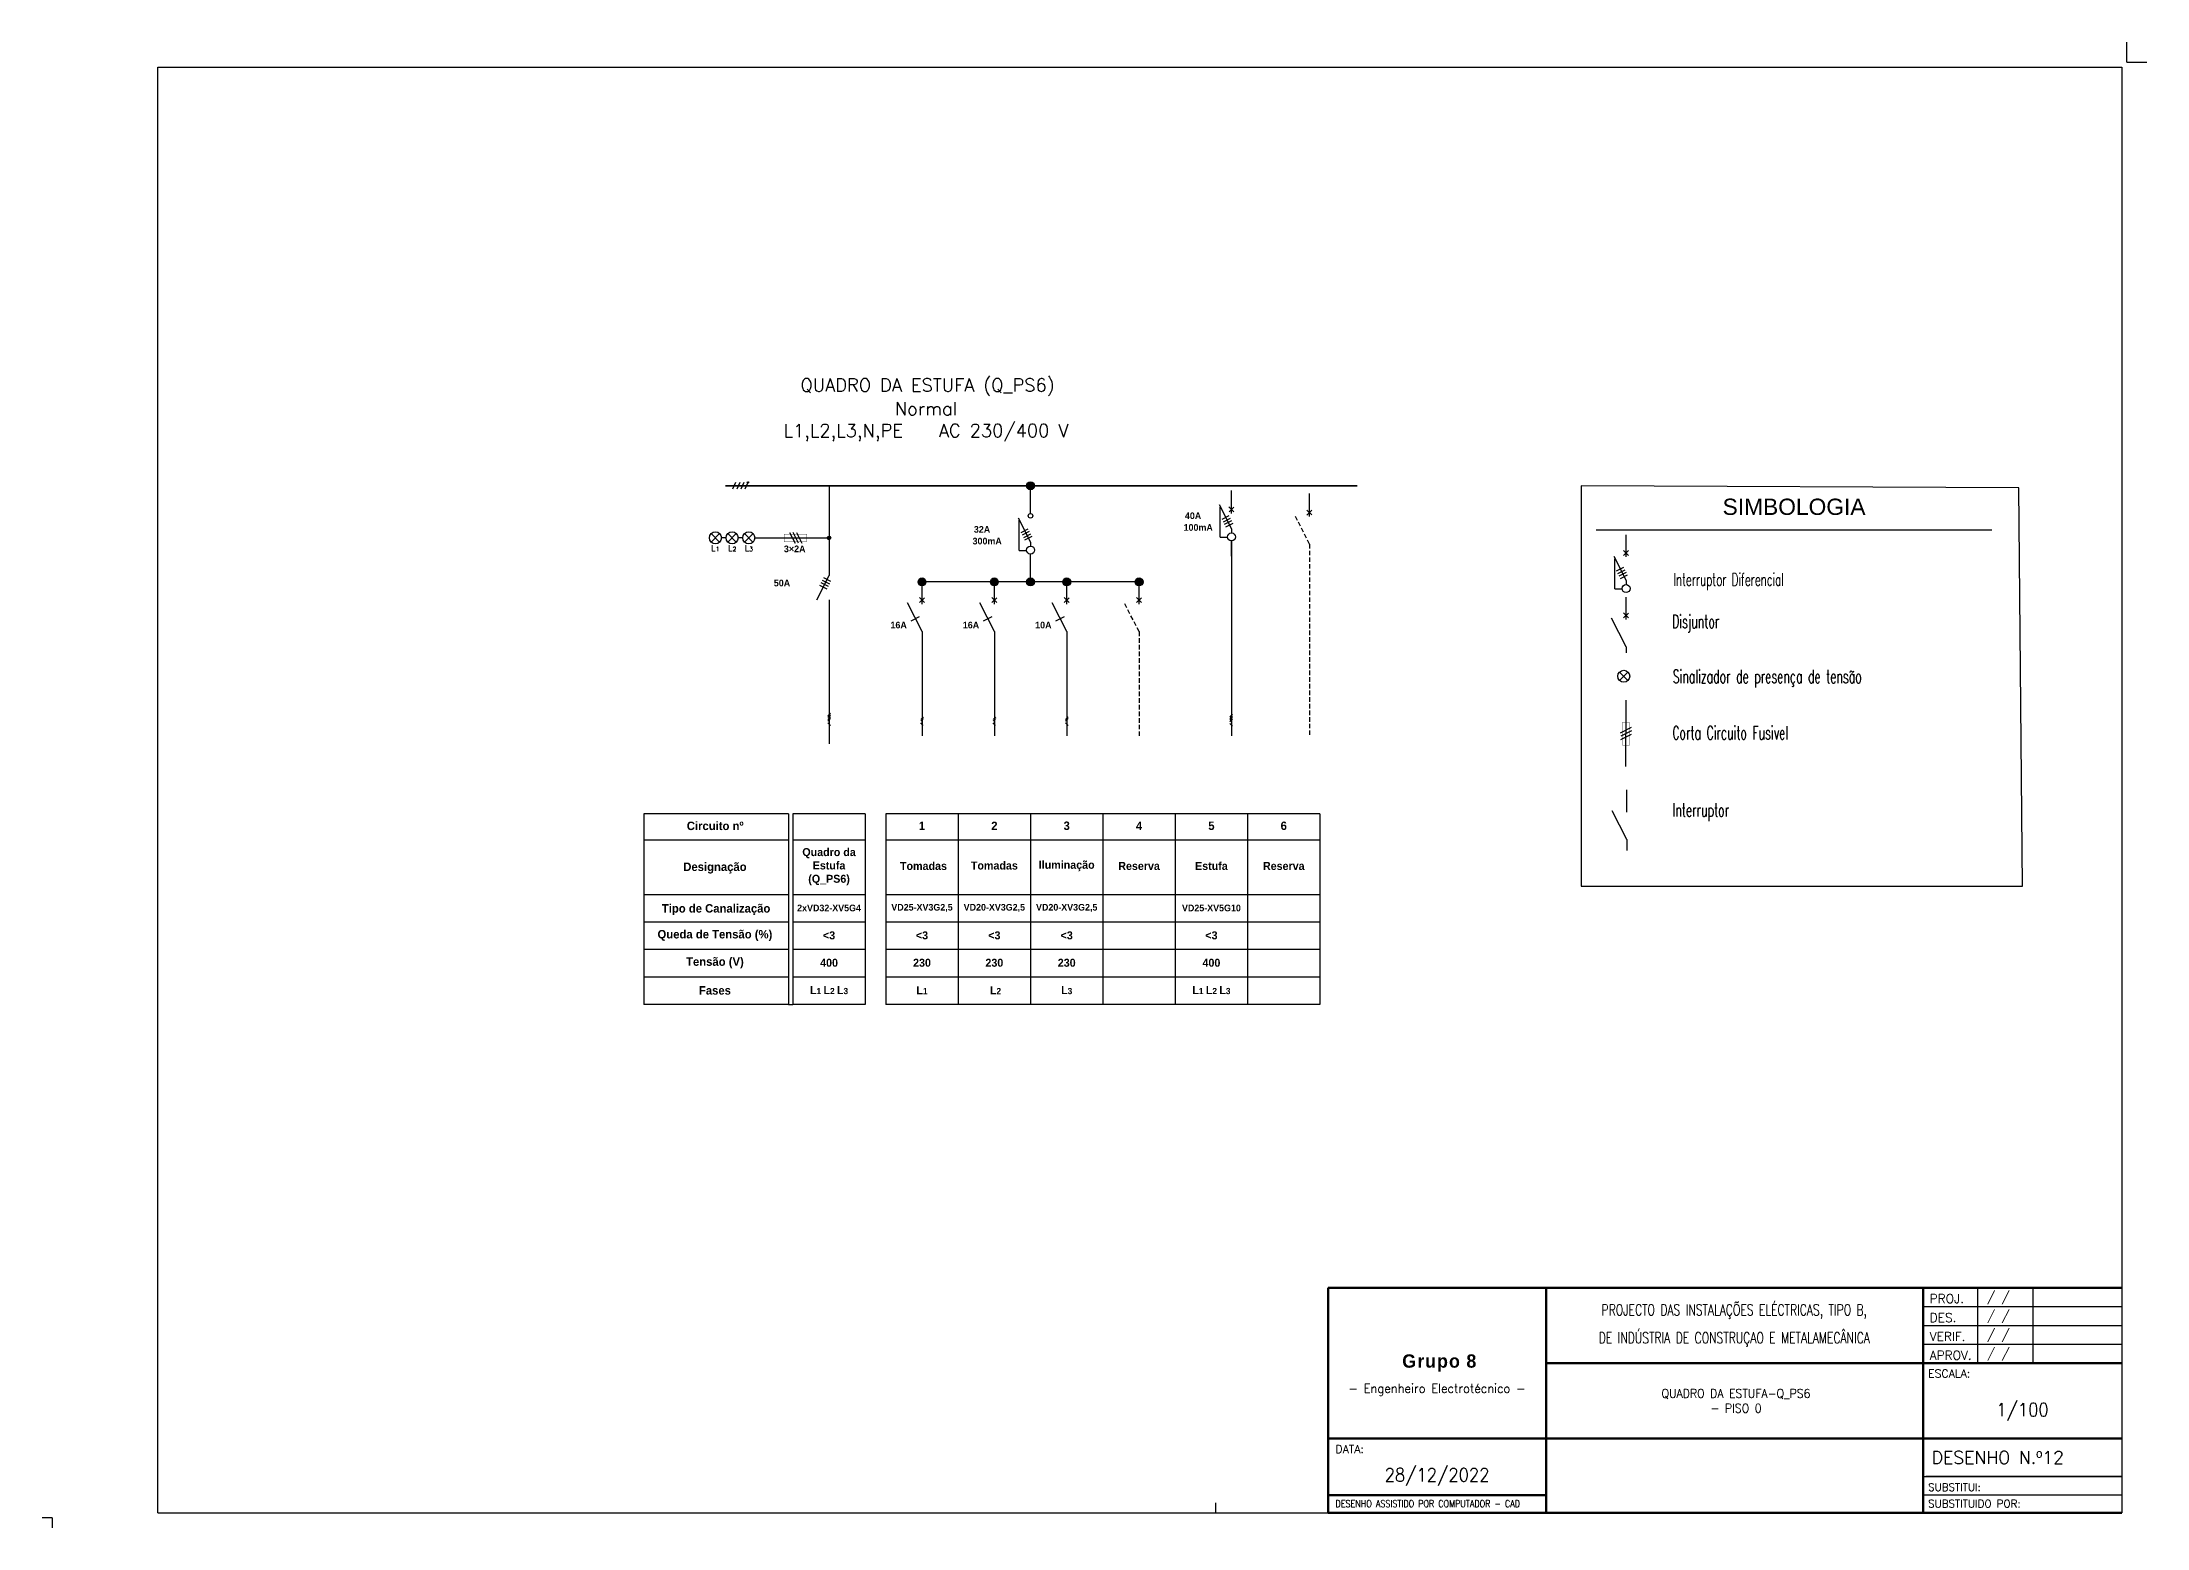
# Model space of a CAD drawing. Extents: x -8 to 729, y -363 to 534.
# Drawn here: x 247.8 to 342.7, y -209.5 to -142.6 of the extents above; entities that cross this region are included whole.
import ezdxf
from ezdxf.enums import TextEntityAlignment as Align

# ---------------------------------------------------------------- set-up
doc = ezdxf.new("R2010")
doc.units = 0
doc.header["$LTSCALE"] = 0.8
doc.header["$MEASUREMENT"] = 0
doc.linetypes.add('DASHED2', pattern=[0.375, 0.25, -0.125])
doc.linetypes.add('HIDDEN', pattern=[0.375, 0.25, -0.125])
doc.layers.get('0').update_dxf_attribs({"color": 3, "linetype": 'CONTINUOUS'})
for name, color, linetype in [('0_ligações', 10, 'CONTINUOUS'), ('Desenho base', 7, 'CONTINUOUS'), ('LEGENDA', 1, 'CONTINUOUS'), ('Quadros Eléctricos', 41, 'CONTINUOUS')]:
    doc.layers.add(name, color=color, linetype=linetype)
doc.styles.add('ARIAL', font='arial.ttf')
doc.styles.add('Century Gothic', font='GOTHICB.TTF')
doc.styles.add('PEN', font='ROMANS.SHX', dxfattribs={"width": 0.7, "height": 1})
doc.styles.add('ROMANS', font='romans', dxfattribs={"width": 0.9})
doc.styles.get("Standard").update_dxf_attribs({"font": 'ROMANS'})

# ---------------------------------------------------------------- blocks, each defined once
blk = doc.blocks.new('Folha A3')
at = {"color": 0}
for p, q in [((412, 289), (412, 293)), ((412, 289), (416, 289)), ((21, 288), (411, 288)), ((21, 1), (21, 288)), ((411, 288), (411, 1)), ((0, 0), (-2, 0)), ((0, 0), (0, -2)), ((21, 1), (411, 1)), ((231, 3), (231, 1))]:
    blk.add_line(p, q, dxfattribs=at)

msp = doc.modelspace()

# ---------------------------------------------------------------- hatches: boundary and pattern name
at = {"layer": 'Quadros Eléctricos', "ltscale": 10}
msp.add_hatch(color=7, dxfattribs=at).paths.add_polyline_path([(279.609, -162.432, 1), (279.674, -162.432, 1)])
at = {"layer": 'Quadros Eléctricos'}
for points in [[(292.374, -162.402, 1), (292.374, -162.759, 1)], [(283.216, -164.93, -1), (283.377, -164.93, -1)], [(287.484, -166.733, 1), (287.484, -167.09, 1)], [(290.744, -166.733, 1), (290.744, -167.09, 1)], [(292.374, -166.733, 1), (292.374, -167.09, 1)], [(294.004, -166.733, 1), (294.004, -167.09, 1)], [(297.264, -166.733, 1), (297.264, -167.09, 1)]]:
    msp.add_hatch(color=7, dxfattribs=at).paths.add_polyline_path(points)

# ---------------------------------------------------------------- linework, layer by layer
at = {"layer": 'Desenho base'}
for p, q in [((336.897, -162.681), (317.188, -162.58)), ((317.865, -164.566, 0.001), (335.688, -164.566, 0.001)), ((283.356, -172.832), (283.237, -172.95)), ((283.356, -172.909), (283.237, -173.027)), ((283.356, -172.986), (283.237, -173.104)), ((283.356, -173.063), (283.237, -173.181)), ((283.356, -173.376), (283.237, -173.258)), ((287.543, -172.986), (287.425, -173.104)), ((287.543, -173.063), (287.425, -173.181)), ((287.543, -173.376), (287.425, -173.258)), ((290.803, -172.986), (290.685, -173.104)), ((290.803, -173.063), (290.685, -173.181)), ((290.803, -173.376), (290.685, -173.258)), ((294.063, -172.986), (293.945, -173.104)), ((294.063, -173.063), (293.945, -173.181)), ((294.063, -173.376), (293.945, -173.258)), ((301.477, -172.867, 0), (301.359, -172.985, 0)), ((301.477, -172.944, 0), (301.359, -173.062, 0)), ((301.477, -173.021, 0), (301.359, -173.139, 0)), ((301.477, -173.098, 0), (301.359, -173.216, 0)), ((301.477, -173.411, 0), (301.359, -173.293, 0))]:
    msp.add_line(p, q, dxfattribs=at)
at = {"layer": 'Desenho base', "lineweight": 120}
for p, q in [((341.54, -198.705), (305.78, -198.705)), ((305.78, -198.705), (305.78, -208.845)), ((341.54, -208.845), (305.78, -208.845))]:
    msp.add_line(p, q, dxfattribs=at)
at = {"layer": 'Desenho base', "lineweight": 60}
for p, q in [((315.6, -198.705), (315.6, -208.845)), ((332.6, -198.705), (332.6, -208.845)), ((315.6, -202.105), (341.54, -202.105)), ((305.78, -205.505), (341.54, -205.505)), ((315.6, -208.055), (305.78, -208.055))]:
    msp.add_line(p, q, dxfattribs=at)
at = {"layer": 'Desenho base', "lineweight": 30}
for p, q in [((335.04, -198.705), (335.04, -202.105)), ((337.54, -198.705), (337.54, -202.105)), ((332.6, -199.555), (341.54, -199.555)), ((332.6, -200.405), (341.54, -200.405)), ((332.6, -201.257), (341.54, -201.257)), ((332.6, -207.205), (341.54, -207.205)), ((341.54, -207.205), (332.72, -207.205)), ((341.54, -208.055), (332.6, -208.055))]:
    msp.add_line(p, q, dxfattribs=at)
at = {"layer": 'Quadros Eléctricos', "color": 7, "ltscale": 10}
for p, q in [((279.086, -162.432), (278.949, -162.727)), ((279.271, -162.432), (279.134, -162.727)), ((279.456, -162.432), (279.319, -162.727)), ((279.641, -162.432), (279.504, -162.727))]:
    msp.add_line(p, q, dxfattribs=at)
at = {"layer": 'Quadros Eléctricos'}
for p, q in [((283.296, -162.58), (283.296, -166.623)), ((292.374, -163.834), (292.374, -162.58)), ((301.429, -163.825, 0), (301.43, -162.796, 0)), ((304.941, -163.966, 0), (304.942, -162.937, 0)), ((291.816, -164.022), (292.374, -165.117)), ((300.872, -163.43, 0), (301.429, -164.526, 0)), ((301.429, -163.825, 0), (301.429, -163.56, 0)), ((304.941, -163.966, 0), (304.941, -163.701, 0)), ((278.655, -164.928), (278.444, -164.928)), ((279.408, -164.928), (279.196, -164.928)), ((279.949, -164.929), (281.262, -164.928)), ((281.276, -164.928), (283.296, -164.93)), ((301.429, -164.526, 0), (301.429, -164.706, 0)), ((319.207, -165.789, 0), (319.207, -164.789, 0)), ((292.374, -165.117), (292.374, -165.297)), ((292.374, -166.344), (292.374, -165.658)), ((292.374, -166.911), (292.374, -165.658)), ((301.429, -165.067, 0), (301.429, -173.847, 0)), ((301.429, -165.753, 0), (301.429, -165.067, 0)), ((318.65, -165.754, 0), (319.207, -166.85, 0)), ((282.74, -167.717), (283.296, -166.623)), ((283.296, -166.08), (283.296, -166.623)), ((287.484, -167.911, 0), (287.484, -166.911, 0)), ((297.264, -166.911), (287.484, -166.911, 0)), ((290.744, -167.911), (290.744, -166.911)), ((294.004, -167.911), (294.004, -166.911)), ((297.264, -167.911), (297.264, -166.911)), ((319.207, -166.85, 0), (319.207, -167.03, 0)), ((283.296, -167.717), (283.296, -174.21)), ((297.264, -167.911), (297.264, -167.646)), ((319.206, -168.6, 0), (319.206, -167.6, 0)), ((287.484, -169.153, 0), (286.826, -167.862, 0)), ((290.744, -169.153), (290.086, -167.862)), ((294.004, -169.153), (293.346, -167.862)), ((319.206, -169.841, 0), (318.549, -168.551, 0)), ((287.484, -169.153, 0), (287.484, -173.847, 0)), ((290.744, -169.153), (290.744, -173.847)), ((294.004, -169.153), (294.004, -173.847)), ((319.206, -169.841, 0), (319.206, -170.111, 0)), ((319.204, -175.228, 0), (319.207, -172.238, 0)), ((319.24, -177.279, 0), (319.24, -176.279, 0)), ((319.24, -178.521, 0), (318.583, -177.23, 0)), ((281.466, -177.364), (274.946, -177.364)), ((274.946, -177.364), (274.946, -185.945)), ((281.466, -177.364), (281.466, -185.945)), ((284.926, -177.364, 0), (281.666, -177.364)), ((281.666, -177.364), (281.666, -185.945)), ((284.926, -177.364, 0), (284.926, -185.945)), ((289.114, -177.364), (285.854, -177.364)), ((285.854, -177.364), (285.854, -185.945, 0)), ((289.114, -177.364), (289.114, -185.945)), ((292.374, -177.364), (289.114, -177.364)), ((289.114, -177.364), (289.114, -185.945)), ((289.114, -177.364), (289.114, -185.945)), ((289.114, -177.364), (289.114, -185.945)), ((292.374, -177.364), (292.374, -185.945)), ((295.634, -177.364), (292.374, -177.364)), ((292.374, -177.364), (292.374, -185.945)), ((292.374, -177.364), (292.374, -185.945)), ((292.374, -177.364), (292.374, -185.945)), ((295.634, -177.364), (295.634, -185.945)), ((298.894, -177.364), (295.634, -177.364)), ((295.634, -177.364), (295.634, -185.945)), ((295.634, -177.364), (295.634, -185.945)), ((295.634, -177.364), (295.634, -185.945)), ((298.894, -177.364, 0), (298.894, -185.945)), ((302.154, -177.364, 0), (298.894, -177.364, 0)), ((298.894, -177.364, 0), (298.894, -185.945, 0)), ((298.894, -177.364, 0), (298.894, -185.945)), ((298.894, -177.364, 0), (298.894, -185.945, 0)), ((302.154, -177.364, 0), (302.154, -185.945, 0)), ((305.414, -177.364, 0), (302.154, -177.364, 0)), ((302.154, -177.364, 0), (302.154, -185.945, 0)), ((302.154, -177.364, 0), (302.154, -185.945, 0)), ((302.154, -177.364, 0), (302.154, -185.945, 0)), ((305.414, -177.364, 0), (305.414, -185.945, 0)), ((305.414, -177.364, 0), (305.414, -185.945, 0)), ((281.466, -178.541), (274.946, -178.541)), ((284.926, -178.541), (281.666, -178.541)), ((289.114, -178.541), (285.854, -178.541)), ((292.374, -178.541), (289.114, -178.541)), ((295.634, -178.541), (292.374, -178.541)), ((298.894, -178.541), (295.634, -178.541)), ((302.154, -178.541, 0), (298.894, -178.541, 0)), ((305.414, -178.541, 0), (302.154, -178.541, 0)), ((319.24, -178.521, 0), (319.24, -179.011, 0)), ((281.466, -181.009), (274.946, -181.009)), ((284.926, -181.009), (281.666, -181.009)), ((289.114, -181.009), (285.854, -181.009)), ((292.374, -181.009), (289.114, -181.009)), ((295.634, -181.009), (292.374, -181.009)), ((298.894, -181.009), (295.634, -181.009)), ((302.154, -181.009, 0), (298.894, -181.009, 0)), ((305.414, -181.009, 0), (302.154, -181.009, 0)), ((281.466, -182.243), (274.946, -182.243)), ((284.926, -182.243), (281.666, -182.243)), ((289.114, -182.243), (285.854, -182.243)), ((292.374, -182.243), (289.114, -182.243)), ((295.634, -182.243), (292.374, -182.243)), ((298.894, -182.243), (295.634, -182.243)), ((302.154, -182.243, 0), (298.894, -182.243, 0)), ((305.414, -182.243, 0), (302.154, -182.243, 0)), ((281.466, -183.477), (274.946, -183.477)), ((284.926, -183.477), (281.666, -183.477)), ((289.114, -183.477), (285.854, -183.477)), ((292.374, -183.477), (289.114, -183.477)), ((295.634, -183.477), (292.374, -183.477)), ((298.894, -183.477), (295.634, -183.477)), ((302.154, -183.477, 0), (298.894, -183.477, 0)), ((305.414, -183.477, 0), (302.154, -183.477, 0)), ((281.466, -184.711), (274.946, -184.711)), ((284.926, -184.711), (281.666, -184.711)), ((289.114, -184.711, 0), (285.854, -184.711, 0)), ((292.374, -184.711), (289.114, -184.711)), ((295.634, -184.711), (292.374, -184.711)), ((298.894, -184.711), (295.634, -184.711)), ((302.154, -184.711, 0), (298.894, -184.711, 0)), ((305.414, -184.711, 0), (302.154, -184.711, 0)), ((281.466, -185.945), (274.946, -185.945)), ((281.466, -185.945), (281.666, -185.945)), ((284.926, -185.945), (281.666, -185.945)), ((289.114, -185.945, 0), (285.854, -185.945, 0)), ((292.374, -185.945), (289.114, -185.945)), ((295.634, -185.945), (292.374, -185.945)), ((298.894, -185.945), (295.634, -185.945)), ((302.154, -185.945, 0), (298.894, -185.945, 0)), ((305.414, -185.945, 0), (302.154, -185.945, 0))]:
    msp.add_line(p, q, dxfattribs=at)
at = {"layer": 'Quadros Eléctricos', "color": 0}
for p, q in [((317.188, -162.58), (317.188, -180.62)), ((337.068, -180.62), (336.897, -162.681)), ((317.188, -180.62), (337.068, -180.62))]:
    msp.add_line(p, q, dxfattribs=at)
at = {"layer": 'Quadros Eléctricos', "color": 7}
for p, q in [((300.923, -164.902, 0), (300.923, -163.545, 0)), ((301.004, -164.089, 0), (301.326, -163.925, 0)), ((301.062, -164.202, 0), (301.384, -164.039, 0)), ((301.316, -163.535, 0), (301.539, -163.757, 0)), ((301.539, -163.538, 0), (301.318, -163.759, 0)), ((304.828, -163.676, 0), (305.051, -163.898, 0)), ((305.051, -163.679, 0), (304.83, -163.9, 0)), ((278.364, -165.119), (277.982, -164.735)), ((278.364, -164.736), (277.982, -165.119)), ((279.117, -165.12), (278.735, -164.736)), ((279.117, -164.736), (278.735, -165.119)), ((279.869, -165.12), (279.487, -164.737)), ((279.87, -164.737), (279.487, -165.12)), ((281.521, -164.688), (281.768, -165.173)), ((281.92, -165.171), (281.673, -164.687)), ((281.825, -164.686), (282.072, -165.17)), ((291.867, -165.493), (291.867, -164.136)), ((291.949, -164.68), (292.27, -164.516)), ((292.007, -164.793), (292.328, -164.63)), ((292.065, -164.907), (292.386, -164.743)), ((292.123, -165.021), (292.444, -164.857)), ((300.923, -164.902, 0), (301.25, -164.902, 0)), ((301.12, -164.316, 0), (301.442, -164.152, 0)), ((301.178, -164.43, 0), (301.5, -164.266, 0)), ((291.867, -165.493), (292.194, -165.493)), ((318.701, -167.226, 0), (318.701, -165.869, 0)), ((319.094, -165.498, 0), (319.317, -165.721, 0)), ((319.317, -165.502, 0), (319.096, -165.722, 0)), ((282.988, -166.831), (283.31, -166.995)), ((283.046, -166.717), (283.367, -166.881)), ((318.782, -166.412, 0), (319.104, -166.249, 0)), ((318.84, -166.526, 0), (319.162, -166.362, 0)), ((318.898, -166.64, 0), (319.22, -166.476, 0)), ((318.956, -166.754, 0), (319.277, -166.59, 0)), ((282.872, -167.059), (283.194, -167.223)), ((282.93, -166.945), (283.252, -167.109)), ((287.371, -167.62, 0), (287.593, -167.843, 0)), ((287.593, -167.624, 0), (287.372, -167.845, 0)), ((290.631, -167.62), (290.853, -167.843)), ((290.853, -167.624), (290.632, -167.845)), ((293.891, -167.62), (294.113, -167.843)), ((294.113, -167.624), (293.892, -167.845)), ((297.151, -167.62), (297.373, -167.843)), ((297.373, -167.624), (297.152, -167.845)), ((318.701, -167.226, 0), (319.028, -167.226, 0)), ((287, -168.67, 0), (287.378, -168.477, 0)), ((290.26, -168.67), (290.638, -168.477)), ((293.52, -168.67), (293.898, -168.477)), ((319.093, -168.309, 0), (319.316, -168.532, 0)), ((319.316, -168.313, 0), (319.095, -168.533, 0)), ((319.291, -171.356), (318.909, -170.972)), ((319.291, -170.972), (318.909, -171.355)), ((318.963, -173.709, 0), (319.448, -173.463, 0)), ((319.449, -173.615, 0), (318.964, -173.861, 0)), ((318.965, -174.013, 0), (319.45, -173.767, 0))]:
    msp.add_line(p, q, dxfattribs=at)
at = {"layer": 'Quadros Eléctricos', "linetype": 'DASHED2'}
for p, q in [((304.941, -165.208, 0), (304.284, -163.918, 0)), ((304.941, -165.208, 0), (304.284, -163.918, 0)), ((304.941, -165.208, 0), (304.941, -173.847, 0)), ((297.264, -169.153), (296.606, -167.862)), ((297.264, -169.153), (297.264, -173.847))]:
    msp.add_line(p, q, dxfattribs=at)
at = {"layer": 'Quadros Eléctricos', "color": 7, "const_width": 0.0801, "elevation": 0}
msp.add_lwpolyline([(307.098, -162.58), (278.628, -162.58)], dxfattribs=at)
at = {"layer": 'Quadros Eléctricos', "color": 7, "ltscale": 10}
msp.add_circle((279.641, -162.432), 0.0325, dxfattribs=at)
at = {"layer": 'Quadros Eléctricos', "color": 7}
for centre, radius in [((292.374, -162.58), 0.178), ((292.374, -163.936), 0.102), ((283.296, -164.93), 0.0802), ((301.429, -164.887, 0), 0.18), ((292.374, -165.478), 0.18), ((287.484, -166.911, 0), 0.178), ((290.744, -166.911), 0.178), ((292.374, -166.911), 0.178), ((294.004, -166.911), 0.178), ((297.264, -166.911), 0.178), ((319.207, -167.211, 0), 0.18)]:
    msp.add_circle(centre, radius, dxfattribs=at)
at = {"layer": 'Quadros Eléctricos'}
for centre in [(278.173, -164.927), (278.926, -164.928), (279.678, -164.928), (319.1, -171.164)]:
    msp.add_circle(centre, 0.271, dxfattribs=at)
at = {"layer": 'Quadros Eléctricos', "lineweight": 20}
for points in [[(281.262, -165.104), (281.276, -165.091), (281.262, -164.751), (281.276, -164.765)], [(281.269, -164.751), (281.269, -164.765), (282.295, -164.752), (282.281, -164.765)], [(282.295, -164.752), (282.281, -164.765), (282.295, -165.105), (282.281, -165.092)], [(282.295, -165.111), (282.282, -165.098), (281.263, -165.111), (281.276, -165.097)], [(319.028, -174.265, 0), (319.042, -174.265, 0), (319.029, -173.24, 0), (319.042, -173.253, 0)], [(319.029, -173.24, 0), (319.042, -173.253, 0), (319.382, -173.24, 0), (319.369, -173.253, 0)], [(319.388, -173.239, 0), (319.375, -173.253, 0), (319.388, -174.272, 0), (319.374, -174.258, 0)], [(319.381, -174.272, 0), (319.368, -174.259, 0), (319.028, -174.272, 0), (319.042, -174.259, 0)]]:
    msp.add_trace(points, dxfattribs=at)

# ---------------------------------------------------------------- block references
at = {"layer": 'Desenho base', "xscale": 0.2268822454281782, "yscale": 0.2268822454281782, "zscale": 0.2268822454281782}
msp.add_blockref('Folha A3', (248.292, -209.072), dxfattribs=at)

# ---------------------------------------------------------------- texts
at = {"layer": '0_ligações', "color": 0, "style": 'PEN', "width": 0.6}
for s, p in [('Disjuntor', (321.281, -168.991)), ('Sinalizador de presença de tensão', (321.309, -171.468)), ('Corta Circuito Fusivel', (321.291, -174.005)), ('Interruptor', (321.304, -177.486))]:
    msp.add_text(s, height=0.6, dxfattribs=at).set_placement(p)
at = {"layer": 'Desenho base', "style": 'PEN', "width": 0.6}
msp.add_text('Interruptor Diferencial', height=0.56403, dxfattribs=at).set_placement((321.34, -167.089, 0.001))
at = {"layer": 'Desenho base', "linetype": 'Continuous', "lineweight": 20, "style": 'ROMANS'}
for s, p in [('PROJ.', (332.89, -199.398)), ('DES.', (332.89, -200.255)), ('VERIF.', (332.89, -201.103)), ('APROV.', (332.89, -201.951))]:
    msp.add_text(s, height=0.4, dxfattribs=at).set_placement(p)
at = {"layer": 'Desenho base', "lineweight": 20, "style": 'ROMANS'}
for s, height, p in [(' / /', 0.4, (335.194, -199.307)), (' / /', 0.4, (335.194, -200.157)), (' / /', 0.4, (335.194, -201.009)), (' / /', 0.4, (335.194, -201.859)), ('ESCALA:', 0.36, (332.817, -202.754)), ('DATA:', 0.36, (306.114, -206.154)), ('DESENHO N.º12 ', 0.57, (332.973, -206.64)), ('SUBSTITUI:', 0.34, (332.817, -207.865)), ('SUBSTITUIDO POR:', 0.34, (332.817, -208.605))]:
    msp.add_text(s, height=height, dxfattribs=at).set_placement(p)
at = {"layer": 'Desenho base', "lineweight": 20, "style": 'ROMANS', "width": 0.757635}
msp.add_text('DESENHO ASSISTIDO POR COMPUTADOR - CAD', height=0.304, dxfattribs=at).set_placement((306.114, -208.587), (314.427, -208.587), align=Align.FIT)
at = {"layer": 'Desenho base', "insert": (287.661, -159.701), "char_height": 0.58976, "width": 36.02981, "attachment_point": 5}
msp.add_mtext('\\A1;Normal\\PL1,L2,L3,N,PE    AC 230/400 V  ', dxfattribs=at)
at = {"layer": 'Desenho base', "char_height": 0.3603, "attachment_point": 5, "style": 'Century Gothic'}
for s, insert, width in [('\\pxt0;Quadro da Estufa (Q_PS6)', (283.296, -179.739, 0), 2.87315), ('\\pxt0; Tomadas ', (287.484, -179.71), 2.97487), ('\\pxt0;Tomadas', (290.744, -179.691), 2.87315), ('\\pxt0;Iluminação', (294.004, -179.71, 0), 3.02853), ('\\pxt0;Reserva', (297.264, -179.71, 0), 3.02853), ('\\pxt0;Estufa', (300.524, -179.71, 0), 2.87315), ('\\pxt0;Reserva', (303.784, -179.71, 0), 2.87315)]:
    msp.add_mtext(s, dxfattribs=dict(at, insert=insert, width=width))
at = {"layer": 'Desenho base', "linetype": 'HIDDEN', "lineweight": 20, "insert": (324.083, -200.405), "char_height": 0.5, "width": 17.03517, "attachment_point": 5, "line_spacing_factor": 1.5, "style": 'ROMANS'}
msp.add_mtext('\\pxt28;{\\W0.71;PROJECTO DAS INSTALAÇÕES ELÉCTRICAS, TIPO B,\\PDE INDÚSTRIA DE CONSTRUÇAO E METALAMECÂNICA}', dxfattribs=at)
at = {"layer": 'Desenho base', "lineweight": 20, "insert": (310.69, -202.642), "char_height": 1, "attachment_point": 5}
msp.add_mtext_dynamic_manual_height_columns('{\\fVivaldi|b1|i0|c0|p66;\\H0.6x;\\T1.1;\\C7; Grupo 8\\H1.66667x;\\P\\Fromans|c0;\\H0.2x;\\T1;\\P\\H2x;\\W0.95;- Engenheiro Electrotécnico -}', width=9.81896, gutter_width=2, heights=[0], dxfattribs=at)
at = {"layer": 'Desenho base', "lineweight": 20, "attachment_point": 5, "style": 'ROMANS'}
for s, insert, char_height, width in [('\\pxt23;QUADRO DA ESTUFA-Q_PS6 \\P- PISO 0', (324.16, -203.805), 0.4, 16.6992), ('1/100', (337.07, -204.3), 0.6, 8.94), ('28/12/2022', (310.69, -207.234), 0.6, 9.82)]:
    msp.add_mtext(s, dxfattribs=dict(at, insert=insert, char_height=char_height, width=width))
at = {"layer": 'LEGENDA', "color": 1, "style": 'ARIAL'}
msp.add_text('SIMBOLOGIA', height=0.7343, dxfattribs=at).set_placement((326.776, -163.528, 0.001), align=Align.MIDDLE_CENTER)
at = {"layer": 'Quadros Eléctricos', "color": 7, "style": 'Century Gothic'}
for s, p in [('40A', (299.329, -164.083, 0)), ('300mA', (289.762, -165.224, 0)), ('32A', (289.82, -164.696, 0)), ('100mA', (299.27, -164.611, 0)), ('50A', (280.808, -167.112, 0)), ('16A', (286.063, -169.007, 0)), ('16A', (289.323, -169.007)), ('10A', (292.583, -169.007))]:
    msp.add_text(s, height=0.3005, dxfattribs=at).set_placement(p)
msp.add_text('3×2A', height=0.3005, rotation=359.95717, dxfattribs=at).set_placement((281.262, -165.574))
at = {"layer": 'Quadros Eléctricos', "color": 6, "insert": (287.731, -158.141), "char_height": 0.58976, "width": 36.02981, "attachment_point": 5}
msp.add_mtext('QUADRO DA ESTUFA (Q_PS6)   ', dxfattribs=at)
at = {"layer": 'Quadros Eléctricos', "color": 7, "char_height": 0.27192, "width": 1.90389, "attachment_point": 5, "rotation": 359.95687}
for s, insert in [('L{\\H0.73671x;1}', (278.17, -165.393)), ('L{\\H0.73671x;2}', (278.934, -165.397)), ('L{\\H0.73671x;3}', (279.684, -165.394))]:
    msp.add_mtext(s, dxfattribs=dict(at, insert=insert))
at = {"layer": 'Quadros Eléctricos', "color": 6, "attachment_point": 5, "style": 'Century Gothic'}
for s, insert, char_height, width in [('Circuito nº', (278.166, -177.904), 0.3802, 5.15295), ('Designação', (278.154, -179.803), 0.3803, 1.7348), ('Tipo de Canalização', (278.207, -181.675, 0), 0.38031, 6.52019), ('Queda de Tensão (%)', (278.154, -182.84), 0.38031, 6.52019), ('Tensão (V)', (278.154, -184.074), 0.3803, 3.84782), ('Fases', (278.154, -185.315), 0.3803, 1.7348)]:
    msp.add_mtext(s, dxfattribs=dict(at, insert=insert, char_height=char_height, width=width))
at = {"layer": 'Quadros Eléctricos', "color": 7, "attachment_point": 5, "style": 'Century Gothic'}
for s, insert, char_height, width in [('1', (287.484, -177.9), 0.38, 1.7348), ('2', (290.744, -177.9), 0.38, 1.7348), ('3', (294.004, -177.9), 0.38, 1.7348), ('4', (297.264, -177.9), 0.38, 1.7348), ('5', (300.524, -177.9, 0), 0.38, 1.7348), ('6', (303.784, -177.9, 0), 0.38, 1.7348), ('2xVD32-XV5G4', (283.296, -181.602, 0), 0.3, 2.12943), ('VD25-XV3G2,5', (287.484, -181.602, 0), 0.3, 2.08201), ('VD20-XV3G2,5', (290.744, -181.602, 0), 0.3, 2.08201), ('VD20-XV3G2,5', (294.004, -181.602, 0), 0.3, 2.08201), ('VD25-XV5G10', (300.524, -181.602, 0), 0.3, 2.08201), ('<3', (283.296, -182.836, 0), 0.3606, 2.12943), ('<3', (287.484, -182.836, 0), 0.3606, 2.12943), ('<3', (290.744, -182.836, 0), 0.3606, 2.12943), ('<3', (294.004, -182.836, 0), 0.3606, 2.12943), ('<3', (300.524, -182.836, 0), 0.3606, 2.12943), ('400', (283.296, -184.07), 0.3606, 2.12943), ('230', (287.484, -184.07, 0), 0.3606, 2.12943), ('230', (290.744, -184.07, 0), 0.3606, 2.12943), ('230', (294.004, -184.07), 0.3606, 2.12943), ('400', (300.524, -184.07), 0.3606, 2.12943), ('L{\\H0.77778x;1 }L{\\H0.77778x;2 }L{\\H0.77778x;3}', (283.296, -185.304), 0.36059, 2.12943), ('L{\\H0.77778x;1 }', (287.484, -185.304), 0.36059, 2.12943), ('{\\H0.77778x; }L{\\H0.77778x;2 }', (290.744, -185.304), 0.36059, 2.12943), ('L{\\H0.77778x;3}', (294.004, -185.304), 0.36059, 2.12943), ('L{\\H0.77778x;1 }L{\\H0.77778x;2 }L{\\H0.77778x;3}', (300.524, -185.304, 0), 0.36059, 2.12943)]:
    msp.add_mtext(s, dxfattribs=dict(at, insert=insert, char_height=char_height, width=width))

doc.saveas('drawing.dxf')
